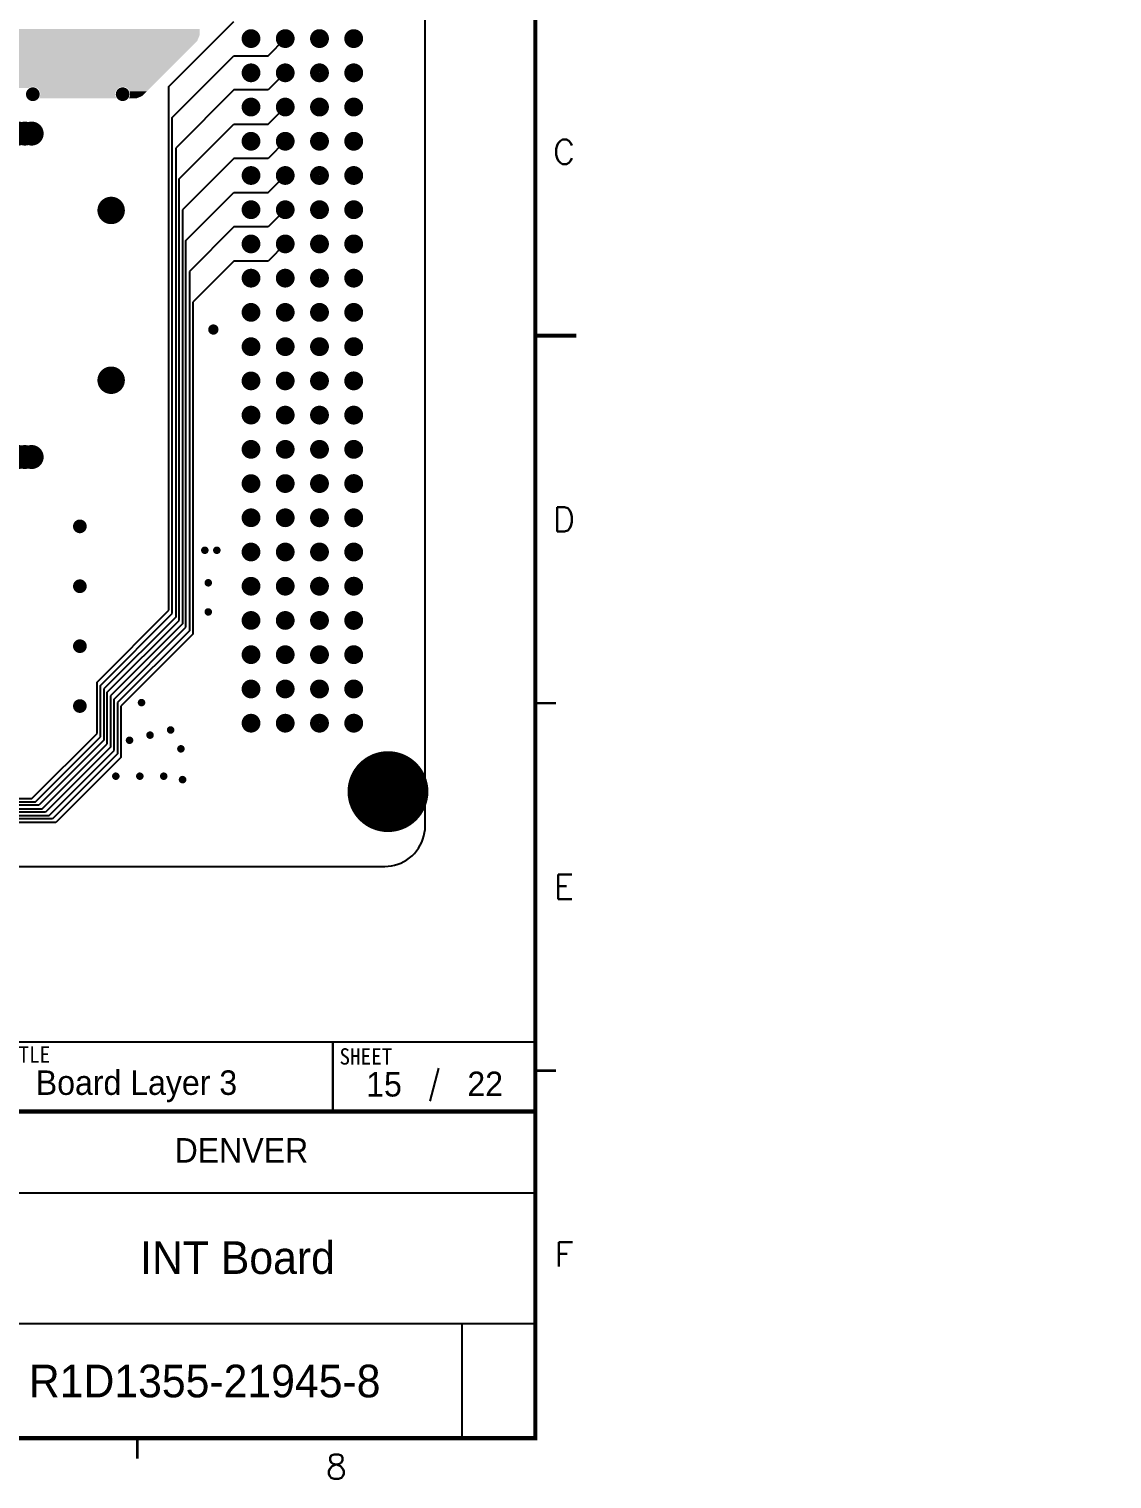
# Model space of a CAD drawing. Extents: x 295 to 953, y 10 to 290.
# Drawn here: x 820 to 952.6, y 10 to 187.5 of the extents above; entities that cross this region are included whole.
import ezdxf
from ezdxf.enums import TextEntityAlignment as Align

# ---------------------------------------------------------------- set-up
doc = ezdxf.new("R2010")
doc.units = 0
doc.header["$LTSCALE"] = 5
doc.header["$MEASUREMENT"] = 0
doc.layers.get('0').update_dxf_attribs({"linetype": 'CONTINUOUS', "lineweight": 25})
doc.layers.add('4', color=4, linetype='CONTINUOUS', lineweight=18)
doc.layers.add('6', color=6, linetype='CONTINUOUS', lineweight=13)
for name, color, linetype in [('SHEET', 3, 'CONTINUOUS'), ('문자', 4, 'CONTINUOUS'), ('테두리', 3, 'CONTINUOUS')]:
    doc.layers.add(name, color=color, linetype=linetype)
doc.styles.get("Standard").update_dxf_attribs({"font": 'simplex.shx'})
doc.styles.add('굴림', font='')
doc.styles.add('굴림체', font='')
doc.styles.get('굴림').set_extended_font_data('Gulim')
doc.styles.get('굴림체').set_extended_font_data('GulimChe')

# ---------------------------------------------------------------- blocks, each defined once
blk = doc.blocks.new('C')
at = {"layer": 'SHEET'}
for p, q in [((393.14, 60.3), (392.07, 56.28)), ((405, 45), (333, 45)), ((405, 29), (333, 29)), ((396, 29), (396, 15))]:
    blk.add_line(p, q, dxfattribs=at)
for points in [[(333, 55), (380.19, 55), (380.19, 63.49), (333, 63.49)], [(380.19, 55), (405, 55), (405, 63.49), (380.19, 63.49)]]:
    blk.add_lwpolyline(points, close=True, dxfattribs=at)
at = {"layer": '테두리'}
blk.add_line((405, 285), (405, 15), dxfattribs=at)
for points, const_width in [([(15, 285), (15, 15), (405, 15), (405, 285), (15, 285)], 0.5), ([(410, 150), (405, 150)], 0.5), ([(407.5, 105), (405, 105)], 0.3), ([(407.5, 60), (405, 60)], 0.3), ([(15, 55), (405, 55)], 0.5), ([(356.25, 12.5), (356.25, 15)], 0.3)]:
    blk.add_lwpolyline(points, dxfattribs=dict(at, const_width=const_width))
at = {"layer": '문자'}
for s, p in [('C', (408.5, 172.5)), ('D', (408.5, 127.5)), ('E', (408.5, 82.5)), ('F', (408.5, 37.5)), ('8', (380.62, 11.5))]:
    blk.add_text(s, height=3, dxfattribs=at).set_placement(p, align=Align.MIDDLE)
at = {"layer": '문자', "style": '굴림체'}
for s, p in [('SUB-TITLE', (339.77, 61.98)), ('SHEET', (384.24, 61.74))]:
    blk.add_text(s, height=2, dxfattribs=at).set_placement(p, align=Align.MIDDLE_CENTER)

msp = doc.modelspace()

# ---------------------------------------------------------------- linework, layer by layer
for p, q in [((868.48, 89.95), (868.48, 245.05)), ((868.48, 89.95), (868.48, 245.05)), ((837.1, 180.5), (845.06, 188.46)), ((849.25, 184.27), (851.35, 186.36)), ((837.52, 176.72), (845.06, 184.27)), ((845.06, 184.27), (849.25, 184.27)), ((851.35, 182.17), (849.25, 180.08)), ((837.1, 116.37), (837.1, 180.5)), ((845.06, 180.08), (837.94, 172.95)), ((849.25, 180.08), (845.06, 180.08)), ((849.25, 175.89), (851.35, 177.98)), ((837.52, 115.95), (837.52, 176.72)), ((838.36, 169.18), (845.06, 175.89)), ((845.06, 175.89), (849.25, 175.89)), ((837.94, 172.95), (837.94, 115.54)), ((851.35, 173.79), (849.25, 171.7)), ((845.06, 171.7), (838.78, 165.41)), ((849.25, 171.7), (845.06, 171.7)), ((838.36, 115.12), (838.36, 169.18)), ((849.25, 167.5), (851.35, 169.6)), ((839.19, 161.64), (845.06, 167.5)), ((845.06, 167.5), (849.25, 167.5)), ((838.78, 165.41), (838.78, 114.7)), ((851.35, 165.41), (849.25, 163.31)), ((839.19, 114.28), (839.19, 161.64)), ((845.06, 163.31), (839.61, 157.86)), ((849.25, 163.31), (845.06, 163.31)), ((851.35, 161.22), (849.25, 159.12)), ((845.06, 159.12), (840.03, 154.09)), ((849.25, 159.12), (845.06, 159.12)), ((839.61, 157.86), (839.61, 113.86)), ((840.03, 154.09), (840.03, 113.44)), ((828.3, 107.57), (837.1, 116.37)), ((828.72, 107.15), (837.52, 115.95)), ((837.94, 115.54), (829.14, 106.73)), ((829.56, 106.32), (838.36, 115.12)), ((838.78, 114.7), (829.97, 105.9)), ((830.39, 105.48), (839.19, 114.28)), ((839.61, 113.86), (830.81, 105.06)), ((840.03, 113.44), (831.23, 104.64)), ((828.3, 101.29), (828.3, 107.57)), ((828.72, 100.87), (828.72, 107.15)), ((829.14, 106.73), (829.14, 100.45)), ((829.56, 100.03), (829.56, 106.32)), ((829.97, 105.9), (829.97, 99.61)), ((830.39, 99.19), (830.39, 105.48)), ((830.81, 105.06), (830.81, 98.77)), ((831.23, 104.64), (831.23, 98.35)), ((820.33, 93.32), (828.3, 101.29)), ((820.75, 92.9), (828.72, 100.87)), ((829.14, 100.45), (821.17, 92.49)), ((821.59, 92.07), (829.56, 100.03)), ((829.97, 99.61), (822.01, 91.65)), ((822.43, 91.23), (830.39, 99.19)), ((830.81, 98.77), (822.85, 90.81)), ((831.23, 98.35), (823.27, 90.39)), ((821.17, 92.49), (547.08, 92.49)), ((547.5, 92.9), (820.75, 92.9)), ((547.92, 93.32), (820.33, 93.32)), ((822.85, 90.81), (545.41, 90.81)), ((545.82, 91.23), (822.43, 91.23)), ((822.01, 91.65), (546.24, 91.65)), ((546.66, 92.07), (821.59, 92.07)), ((823.27, 90.39), (544.99, 90.39)), ((868.33, 88.74), (868.41, 89.14)), ((868.33, 88.74), (868.41, 89.14)), ((868.41, 89.14), (868.46, 89.54)), ((868.41, 89.14), (868.46, 89.54)), ((868.46, 89.54), (868.48, 89.95)), ((868.46, 89.54), (868.48, 89.95)), ((867.43, 86.91), (867.67, 87.25)), ((867.43, 86.91), (867.67, 87.25)), ((867.67, 87.25), (867.88, 87.59)), ((867.67, 87.25), (867.88, 87.59)), ((867.88, 87.59), (868.06, 87.96)), ((867.88, 87.59), (868.06, 87.96)), ((868.06, 87.96), (868.21, 88.34)), ((868.06, 87.96), (868.21, 88.34)), ((868.21, 88.34), (868.33, 88.74)), ((868.21, 88.34), (868.33, 88.74)), ((864.74, 85.16), (865.14, 85.27)), ((864.74, 85.16), (865.14, 85.27)), ((865.14, 85.27), (865.51, 85.42)), ((865.14, 85.27), (865.51, 85.42)), ((865.51, 85.42), (865.88, 85.6)), ((865.51, 85.42), (865.88, 85.6)), ((865.88, 85.6), (866.23, 85.81)), ((865.88, 85.6), (866.23, 85.81)), ((866.23, 85.81), (866.57, 86.05)), ((866.23, 85.81), (866.57, 86.05)), ((866.57, 86.05), (866.88, 86.31)), ((866.57, 86.05), (866.88, 86.31)), ((866.88, 86.31), (867.17, 86.6)), ((866.88, 86.31), (867.17, 86.6)), ((867.17, 86.6), (867.43, 86.91)), ((867.17, 86.6), (867.43, 86.91)), ((510.43, 85), (863.53, 85)), ((510.43, 85), (863.53, 85)), ((863.53, 85), (863.94, 85.02)), ((863.53, 85), (863.94, 85.02)), ((863.94, 85.02), (864.34, 85.07)), ((863.94, 85.02), (864.34, 85.07)), ((864.34, 85.07), (864.74, 85.16)), ((864.34, 85.07), (864.74, 85.16))]:
    msp.add_line(p, q)
for points, const_width in [([(846.58, 186.36, 1), (847.73, 186.36, 1)], 1.15), ([(850.77, 186.36, 1), (851.92, 186.36, 1)], 1.15), ([(854.96, 186.36, 1), (856.12, 186.36, 1)], 1.15), ([(859.15, 186.36, 1), (860.31, 186.36, 1)], 1.15), ([(846.58, 182.17, 1), (847.73, 182.17, 1)], 1.15), ([(850.77, 182.17, 1), (851.92, 182.17, 1)], 1.15), ([(854.96, 182.17, 1), (856.12, 182.17, 1)], 1.15), ([(859.15, 182.17, 1), (860.31, 182.17, 1)], 1.15), ([(820.02, 179.55, 1), (820.86, 179.55, 1)], 0.838), ([(831.02, 179.55, 1), (831.86, 179.55, 1)], 0.838), ([(846.58, 177.98, 1), (847.73, 177.98, 1)], 1.15), ([(850.77, 177.98, 1), (851.92, 177.98, 1)], 1.15), ([(854.96, 177.98, 1), (856.12, 177.98, 1)], 1.15), ([(859.15, 177.98, 1), (860.31, 177.98, 1)], 1.15), ([(859.42, 178.4, 1), (860.04, 178.4, 1)], 0.629), ([(817.91, 174.73, 1), (819.38, 174.73, 1)], 1.47), ([(818.74, 174.73, 1), (820.2, 174.73, 1)], 1.47), ([(819.56, 174.73, 1), (821.03, 174.73, 1)], 1.47), ([(846.58, 173.79, 1), (847.73, 173.79, 1)], 1.15), ([(850.77, 173.79, 1), (851.92, 173.79, 1)], 1.15), ([(854.96, 173.79, 1), (856.12, 173.79, 1)], 1.15), ([(859.15, 173.79, 1), (860.31, 173.79, 1)], 1.15), ([(846.58, 169.6, 1), (847.73, 169.6, 1)], 1.15), ([(850.77, 169.6, 1), (851.92, 169.6, 1)], 1.15), ([(854.96, 169.6, 1), (856.12, 169.6, 1)], 1.15), ([(859.15, 169.6, 1), (860.31, 169.6, 1)], 1.15), ([(829.19, 165.32, 1), (830.87, 165.32, 1)], 1.68), ([(846.58, 165.41, 1), (847.73, 165.41, 1)], 1.15), ([(850.77, 165.41, 1), (851.92, 165.41, 1)], 1.15), ([(854.96, 165.41, 1), (856.12, 165.41, 1)], 1.15), ([(859.15, 165.41, 1), (860.31, 165.41, 1)], 1.15), ([(846.58, 161.22, 1), (847.73, 161.22, 1)], 1.15), ([(850.77, 161.22, 1), (851.92, 161.22, 1)], 1.15), ([(854.96, 161.22, 1), (856.12, 161.22, 1)], 1.15), ([(859.15, 161.22, 1), (860.31, 161.22, 1)], 1.15), ([(846.58, 157.03, 1), (847.73, 157.03, 1)], 1.15), ([(850.77, 157.03, 1), (851.92, 157.03, 1)], 1.15), ([(854.96, 157.03, 1), (856.12, 157.03, 1)], 1.15), ([(859.15, 157.03, 1), (860.31, 157.03, 1)], 1.15), ([(846.58, 152.84, 1), (847.73, 152.84, 1)], 1.15), ([(850.77, 152.84, 1), (851.92, 152.84, 1)], 1.15), ([(854.96, 152.84, 1), (856.12, 152.84, 1)], 1.15), ([(859.15, 152.84, 1), (860.31, 152.84, 1)], 1.15), ([(842.23, 150.74, 1), (842.86, 150.74, 1)], 0.629), ([(846.58, 148.64, 1), (847.73, 148.64, 1)], 1.15), ([(850.77, 148.64, 1), (851.92, 148.64, 1)], 1.15), ([(854.96, 148.64, 1), (856.12, 148.64, 1)], 1.15), ([(859.15, 148.64, 1), (860.31, 148.64, 1)], 1.15), ([(829.19, 144.53, 1), (830.87, 144.53, 1)], 1.68), ([(846.58, 144.45, 1), (847.73, 144.45, 1)], 1.15), ([(850.77, 144.45, 1), (851.92, 144.45, 1)], 1.15), ([(854.96, 144.45, 1), (856.12, 144.45, 1)], 1.15), ([(859.15, 144.45, 1), (860.31, 144.45, 1)], 1.15), ([(846.58, 140.26, 1), (847.73, 140.26, 1)], 1.15), ([(850.77, 140.26, 1), (851.92, 140.26, 1)], 1.15), ([(854.96, 140.26, 1), (856.12, 140.26, 1)], 1.15), ([(859.15, 140.26, 1), (860.31, 140.26, 1)], 1.15), ([(846.58, 136.07, 1), (847.73, 136.07, 1)], 1.15), ([(850.77, 136.07, 1), (851.92, 136.07, 1)], 1.15), ([(854.96, 136.07, 1), (856.12, 136.07, 1)], 1.15), ([(859.15, 136.07, 1), (860.31, 136.07, 1)], 1.15), ([(817.91, 135.13, 1), (819.38, 135.13, 1)], 1.47), ([(818.74, 135.13, 1), (820.2, 135.13, 1)], 1.47), ([(819.56, 135.13, 1), (821.03, 135.13, 1)], 1.47), ([(846.58, 131.88, 1), (847.73, 131.88, 1)], 1.15), ([(850.77, 131.88, 1), (851.92, 131.88, 1)], 1.15), ([(854.96, 131.88, 1), (856.12, 131.88, 1)], 1.15), ([(859.15, 131.88, 1), (860.31, 131.88, 1)], 1.15), ([(846.58, 127.69, 1), (847.73, 127.69, 1)], 1.15), ([(850.77, 127.69, 1), (851.92, 127.69, 1)], 1.15), ([(854.96, 127.69, 1), (856.12, 127.69, 1)], 1.15), ([(859.15, 127.69, 1), (860.31, 127.69, 1)], 1.15), ([(825.78, 126.64, 1), (826.62, 126.64, 1)], 0.838), ([(846.58, 123.5, 1), (847.73, 123.5, 1)], 1.15), ([(850.77, 123.5, 1), (851.92, 123.5, 1)], 1.15), ([(854.96, 123.5, 1), (856.12, 123.5, 1)], 1.15), ([(859.15, 123.5, 1), (860.31, 123.5, 1)], 1.15), ([(841.27, 123.71, 1), (841.73, 123.71, 1)], 0.461), ([(842.74, 123.71, 1), (843.2, 123.71, 1)], 0.461), ([(825.78, 119.31, 1), (826.62, 119.31, 1)], 0.838), ([(841.69, 119.73, 1), (842.15, 119.73, 1)], 0.461), ([(846.58, 119.31, 1), (847.73, 119.31, 1)], 1.15), ([(850.77, 119.31, 1), (851.92, 119.31, 1)], 1.15), ([(854.96, 119.31, 1), (856.12, 119.31, 1)], 1.15), ([(859.15, 119.31, 1), (860.31, 119.31, 1)], 1.15), ([(841.69, 116.16, 1), (842.15, 116.16, 1)], 0.461), ([(846.58, 115.12, 1), (847.73, 115.12, 1)], 1.15), ([(850.77, 115.12, 1), (851.92, 115.12, 1)], 1.15), ([(854.96, 115.12, 1), (856.12, 115.12, 1)], 1.15), ([(859.15, 115.12, 1), (860.31, 115.12, 1)], 1.15), ([(825.78, 111.97, 1), (826.62, 111.97, 1)], 0.838), ([(846.58, 110.93, 1), (847.73, 110.93, 1)], 1.15), ([(850.77, 110.93, 1), (851.92, 110.93, 1)], 1.15), ([(854.96, 110.93, 1), (856.12, 110.93, 1)], 1.15), ([(859.15, 110.93, 1), (860.31, 110.93, 1)], 1.15), ([(846.58, 106.73, 1), (847.73, 106.73, 1)], 1.15), ([(850.77, 106.73, 1), (851.92, 106.73, 1)], 1.15), ([(854.96, 106.73, 1), (856.12, 106.73, 1)], 1.15), ([(859.15, 106.73, 1), (860.31, 106.73, 1)], 1.15), ([(825.78, 104.64, 1), (826.62, 104.64, 1)], 0.838), ([(833.52, 105.06, 1), (833.98, 105.06, 1)], 0.461), ([(846.58, 102.54, 1), (847.73, 102.54, 1)], 1.15), ([(850.77, 102.54, 1), (851.92, 102.54, 1)], 1.15), ([(854.96, 102.54, 1), (856.12, 102.54, 1)], 1.15), ([(859.15, 102.54, 1), (860.31, 102.54, 1)], 1.15), ([(834.56, 101.08, 1), (835.02, 101.08, 1)], 0.461), ([(837.08, 101.71, 1), (837.54, 101.71, 1)], 0.461), ([(832.05, 100.45, 1), (832.51, 100.45, 1)], 0.461), ([(838.34, 99.4, 1), (838.8, 99.4, 1)], 0.461), ([(861.45, 94.16, 1), (866.4, 94.16, 1)], 4.95), ([(830.37, 96.05, 1), (830.83, 96.05, 1)], 0.461), ([(833.31, 96.05, 1), (833.77, 96.05, 1)], 0.461), ([(836.24, 96.05, 1), (836.7, 96.05, 1)], 0.461), ([(838.54, 95.63, 1), (839.01, 95.63, 1)], 0.461)]:
    msp.add_lwpolyline(points, format="xyb", close=True, dxfattribs=dict(const_width=const_width))
for points in [[(758.1, 186.8), (758.1, 186.87), (840.87, 186.8), (840.87, 186.87)], [(758.1, 186.05), (758.1, 186.8), (840.56, 186.05), (840.87, 186.8)], [(776.96, 186.87), (777.12, 186.89), (840.87, 186.87), (840.87, 186.89)], [(777.12, 186.89), (777.27, 186.94), (840.87, 186.89), (840.87, 186.94)], [(777.27, 186.94), (777.4, 187.02), (840.87, 186.94), (840.87, 187.02)], [(777.4, 187.02), (777.52, 187.13), (840.87, 187.02), (840.87, 187.13)], [(777.52, 187.13), (777.61, 187.25), (840.87, 187.13), (840.87, 187.25)], [(777.61, 187.25), (777.67, 187.4), (840.87, 187.25), (840.87, 187.4)], [(777.67, 187.4), (777.7, 187.55), (840.87, 187.4), (840.87, 187.55)], [(758.1, 185.02), (758.1, 186.05), (839.53, 185.02), (840.56, 186.05)], [(773.88, 185.01), (773.81, 185.02), (839.52, 185.01), (839.53, 185.02)], [(774.04, 184.98), (773.88, 185.01), (839.49, 184.98), (839.52, 185.01)], [(774.18, 184.92), (774.04, 184.98), (839.43, 184.92), (839.49, 184.98)], [(774.31, 184.83), (774.18, 184.92), (839.34, 184.83), (839.43, 184.92)], [(774.42, 184.71), (774.31, 184.83), (839.22, 184.71), (839.34, 184.83)], [(774.5, 184.58), (774.42, 184.71), (839.09, 184.58), (839.22, 184.71)], [(758.1, 182.04), (758.1, 183.52), (836.55, 182.04), (838.03, 183.52)], [(773.81, 183.52), (773.97, 183.54), (838.03, 183.52), (838.05, 183.54)], [(773.97, 183.54), (774.12, 183.59), (838.05, 183.54), (838.1, 183.59)], [(774.12, 183.59), (774.26, 183.67), (838.1, 183.59), (838.18, 183.67)], [(774.26, 183.67), (774.38, 183.77), (838.18, 183.67), (838.28, 183.77)], [(774.38, 183.77), (774.47, 183.9), (838.28, 183.77), (838.41, 183.9)], [(774.47, 183.9), (774.53, 184.05), (838.41, 183.9), (838.56, 184.05)], [(774.55, 184.43), (774.5, 184.58), (838.94, 184.43), (839.09, 184.58)], [(774.53, 184.05), (774.56, 184.2), (838.56, 184.05), (838.71, 184.2)], [(774.56, 184.27), (774.55, 184.43), (838.78, 184.27), (838.94, 184.43)], [(774.56, 184.2), (774.56, 184.27), (838.71, 184.2), (838.78, 184.27)], [(761.97, 182.01), (761.8, 182.04), (836.52, 182.01), (836.55, 182.04)], [(762.14, 181.96), (761.97, 182.01), (836.47, 181.96), (836.52, 182.01)], [(762.29, 181.87), (762.14, 181.96), (836.38, 181.87), (836.47, 181.96)], [(762.42, 181.76), (762.29, 181.87), (836.27, 181.76), (836.38, 181.87)], [(762.53, 181.62), (762.42, 181.76), (836.13, 181.62), (836.27, 181.76)], [(762.61, 181.47), (762.53, 181.62), (835.98, 181.47), (836.13, 181.62)], [(762.66, 181.3), (762.61, 181.47), (835.81, 181.3), (835.98, 181.47)], [(762.68, 181.12), (762.66, 181.3), (835.63, 181.12), (835.81, 181.3)], [(762.66, 180.92), (762.68, 181.09), (835.43, 180.92), (835.6, 181.09)], [(762.68, 181.09), (762.68, 181.12), (835.6, 181.09), (835.63, 181.12)], [(762.4, 180.47), (762.51, 180.6), (834.98, 180.47), (835.11, 180.6)], [(762.51, 180.6), (762.6, 180.75), (835.11, 180.6), (835.26, 180.75)], [(762.6, 180.75), (762.66, 180.92), (835.26, 180.75), (835.43, 180.92)], [(810.52, 180.47), (810.49, 180.47), (820.43, 180.47), (820.44, 180.47)], [(810.64, 180.45), (810.52, 180.47), (820.27, 180.45), (820.43, 180.47)], [(810.69, 180.44), (810.64, 180.45), (820.24, 180.44), (820.27, 180.45)], [(810.82, 180.4), (810.69, 180.44), (820.1, 180.4), (820.24, 180.44)], [(810.86, 180.39), (810.82, 180.4), (820.07, 180.39), (820.1, 180.4)], [(810.98, 180.32), (810.86, 180.39), (819.94, 180.32), (820.07, 180.39)], [(820.47, 180.47), (820.44, 180.47), (831.43, 180.47), (831.44, 180.47)], [(820.59, 180.45), (820.47, 180.47), (831.27, 180.45), (831.43, 180.47)], [(820.65, 180.44), (820.59, 180.45), (831.24, 180.44), (831.27, 180.45)], [(820.77, 180.4), (820.65, 180.44), (831.1, 180.4), (831.24, 180.44)], [(820.81, 180.39), (820.77, 180.4), (831.07, 180.39), (831.1, 180.4)], [(820.93, 180.32), (820.81, 180.39), (830.94, 180.32), (831.07, 180.39)], [(820.96, 180.3), (820.93, 180.32), (830.92, 180.3), (830.94, 180.32)], [(821.07, 180.21), (820.96, 180.3), (830.81, 180.21), (830.92, 180.3)], [(821.1, 180.19), (821.07, 180.21), (830.79, 180.19), (830.81, 180.21)], [(821.18, 180.08), (821.1, 180.19), (830.69, 180.08), (830.79, 180.19)], [(821.21, 180.05), (821.18, 180.08), (830.68, 180.05), (830.69, 180.08)], [(821.27, 179.93), (821.21, 180.05), (830.61, 179.93), (830.68, 180.05)], [(821.29, 179.89), (821.27, 179.93), (830.6, 179.89), (830.61, 179.93)], [(821.28, 179.21), (821.33, 179.35), (830.59, 179.21), (830.55, 179.35)], [(821.33, 179.76), (821.29, 179.89), (830.55, 179.76), (830.6, 179.89)], [(821.34, 179.73), (821.33, 179.76), (830.55, 179.73), (830.55, 179.76)], [(821.33, 179.38), (821.35, 179.52), (830.54, 179.38), (830.53, 179.52)], [(821.33, 179.35), (821.33, 179.38), (830.55, 179.35), (830.54, 179.38)], [(821.35, 179.59), (821.34, 179.73), (830.53, 179.59), (830.55, 179.73)], [(821.35, 179.55), (821.35, 179.59), (830.53, 179.55), (830.53, 179.59)], [(821.35, 179.52), (821.35, 179.55), (830.53, 179.52), (830.53, 179.55)], [(831.65, 180.44), (831.48, 180.47), (834.95, 180.44), (834.98, 180.47)], [(831.81, 180.39), (831.65, 180.44), (834.9, 180.39), (834.95, 180.44)], [(831.97, 180.3), (831.81, 180.39), (834.81, 180.3), (834.9, 180.39)], [(832.1, 180.19), (831.97, 180.3), (834.7, 180.19), (834.81, 180.3)], [(832.21, 180.05), (832.1, 180.19), (834.56, 180.05), (834.7, 180.19)], [(832.29, 179.89), (832.21, 180.05), (834.4, 179.89), (834.56, 180.05)], [(832.28, 179.18), (832.33, 179.34), (833.47, 179.18), (833.85, 179.34)], [(832.34, 179.73), (832.29, 179.89), (834.24, 179.73), (834.4, 179.89)], [(832.33, 179.35), (832.35, 179.52), (833.86, 179.35), (834.03, 179.52)], [(832.33, 179.34), (832.33, 179.35), (833.85, 179.34), (833.86, 179.35)], [(832.35, 179.55), (832.34, 179.73), (834.06, 179.55), (834.24, 179.73)], [(832.35, 179.52), (832.35, 179.55), (834.03, 179.52), (834.06, 179.55)], [(821.19, 179.03), (821.2, 179.06), (830.69, 179.03), (830.67, 179.06)], [(821.2, 179.06), (821.27, 179.18), (830.67, 179.06), (830.61, 179.18)], [(821.27, 179.18), (821.28, 179.21), (830.61, 179.18), (830.59, 179.21)], [(832.19, 179.03), (832.28, 179.18), (833.11, 179.03), (833.47, 179.18)], [(832.19, 179.03), (832.19, 179.03), (833.1, 179.03), (833.11, 179.03)]]:
    msp.add_solid(points)

# ---------------------------------------------------------------- block references
msp.add_blockref('C', (476.98, 0))

# ---------------------------------------------------------------- texts
at = {"layer": '4', "style": '굴림'}
for s, p in [('Board Layer 3', (833.13, 58.53)), ('15', (863.44, 58.33)), ('22', (875.83, 58.38)), ('DENVER', (845.98, 50.24))]:
    msp.add_text(s, height=3, dxfattribs=at).set_placement(p, align=Align.MIDDLE_CENTER)
at = {"layer": '6', "color": 4, "char_height": 3, "attachment_point": 4, "style": '굴림체'}
for insert, width in [((905.28, 137.42), 36.962), ((952.58, 106.26), 52.2944), ((952.58, 102.14), 52.2944)]:
    msp.add_mtext('{\\f굴림|b0|i0|c129;\\C7;', dxfattribs=dict(at, insert=insert, width=width))
at = {"layer": '문자', "style": '굴림'}
for s, p in [('INT Board', (845.5, 37.11)), ('R1D1355-21945-8', (841.48, 22))]:
    msp.add_text(s, height=4, dxfattribs=at).set_placement(p, align=Align.MIDDLE_CENTER)

doc.saveas('drawing.dxf')
